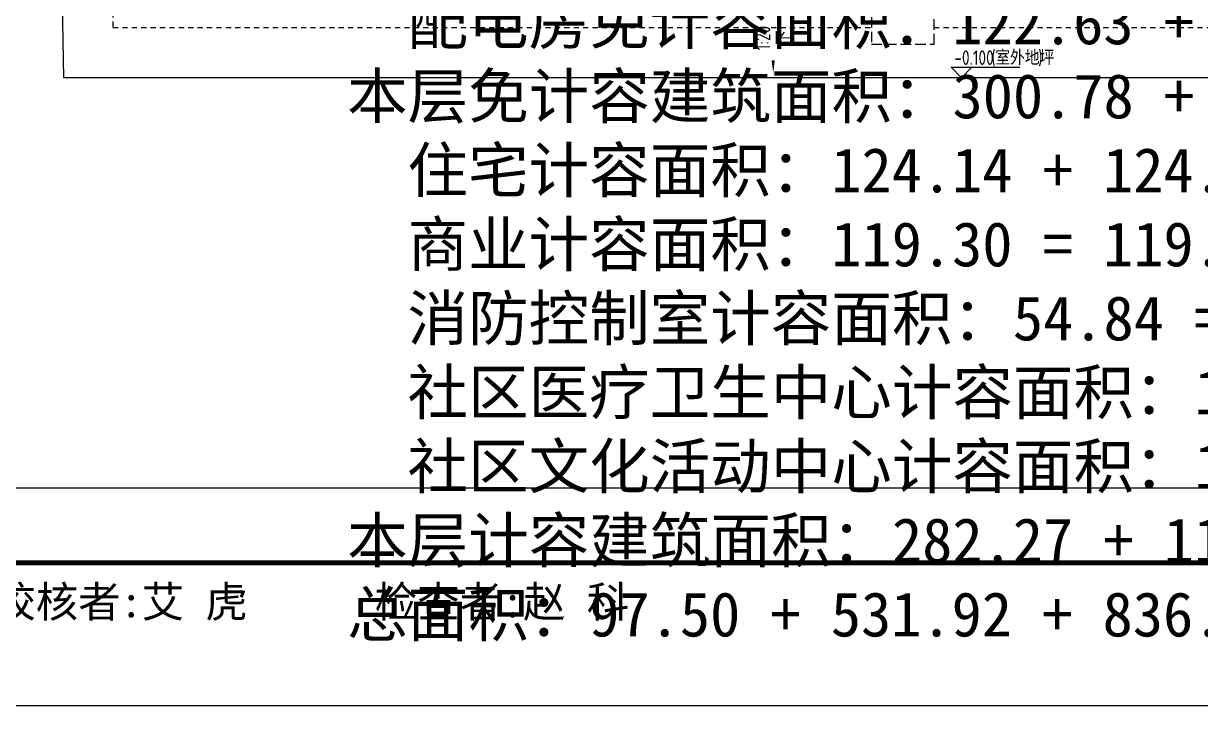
# Model space of a CAD drawing. Extents: x 512858 to 514372, y -232486 to -231710.
# Drawn here: x 513174.14 to 513202.3, y -231795.02 to -231778.71 of the extents above; entities that cross this region are included whole.
import ezdxf

# ---------------------------------------------------------------- set-up
doc = ezdxf.new("R2010")
doc.units = 0
doc.header["$LTSCALE"] = 1000
doc.linetypes.add('CACHE2', pattern=[0.1875, 0.125, -0.0625])
doc.linetypes.add('DASH', pattern=[0.35, 0.25, -0.1])
doc.layers.get('0').update_dxf_attribs({"color": 252})
for name, color, linetype in [('$计算结果', 7, 'Continuous'), ('A-ANNO-100-DIM-E', 253, 'Continuous'), ('A-ANNO-100-SYMB', 253, 'Continuous'), ('A-STAIR', 252, 'Continuous'), ('A-散水-建筑', 253, 'CACHE2'), ('看线', 253, 'Continuous')]:
    doc.layers.add(name, color=color, linetype=linetype)
doc.layers.add('图廓', color=252, linetype='Continuous', lineweight=9)
doc.layers.add('打印图框', color=252, linetype='Continuous', plot=False)
doc.styles.add('dw', font='simhei.ttf')
doc.styles.add('TYDG_02', font='TSSDENG.shx', dxfattribs={"width": 0.8, "bigfont": 'hztxt.shx'})
doc.styles.add('宋体', font='simsun.ttc', dxfattribs={"width": 0.7, "height": 10})

# ---------------------------------------------------------------- blocks, each defined once
blk = doc.blocks.new('1新77A$C3B0876DE')
at = {"layer": '看线', "linetype": 'DASH', "elevation": 0}
blk.add_lwpolyline([(-46350, -300), (-46350, -1300), (-44850, -1300), (-44850, -300)], dxfattribs=at)
blk = doc.blocks.new('1新174ss')
at = {"layer": 'A-散水-建筑'}
for points in [[(-164205, -1004728), (-164106, -1010271), (-145957, -1010271)], [(-144457, -1010271), (-126907, -1010271)]]:
    blk.add_lwpolyline(points, dxfattribs=at)

msp = doc.modelspace()

# ---------------------------------------------------------------- linework, layer by layer
at = {"layer": 'A-ANNO-100-DIM-E', "color": 252}
for p, q in [((513196.585, -231780.011), (513196.335, -231779.761)), ((513196.335, -231779.761), (513197.985, -231779.761)), ((513196.585, -231780.011), (513196.835, -231779.761))]:
    msp.add_line(p, q, dxfattribs=at)
at = {"layer": 'A-ANNO-100-SYMB', "color": 252}
msp.add_lwpolyline([(513192.079, -231778.302, 0, 0, 0), (513192.079, -231779.891, 0, 0.08, 0), (513192.079, -231779.591, 0, 0, 0)], format="xyseb", dxfattribs=at)
at = {"layer": 'A-STAIR', "color": 252}
msp.add_lwpolyline([(513239.379, -231778.011), (513239.379, -231780.011), (513175.101, -231780.011), (513174.545, -231748.943), (513176.544, -231748.907)], dxfattribs=at)
at = {"layer": '图廓', "color": 0, "const_width": 0.119}
msp.add_lwpolyline([(513172.002, -231715.096), (513276.802, -231715.096), (513276.802, -231791.613), (513172.002, -231791.613)], close=True, dxfattribs=at)
at = {"layer": '图廓', "color": 0}
msp.add_lwpolyline([(513173.788, -231716.883), (513275.016, -231716.883), (513275.016, -231789.827), (513173.788, -231789.827)], close=True, dxfattribs=at)
at = {"layer": '打印图框', "color": 6, "ltscale": 0.5}
msp.add_lwpolyline([(513167.72, -231795.025), (513281.028, -231795.025), (513281.028, -231710.051), (513167.72, -231710.051)], close=True, dxfattribs=at)

# ---------------------------------------------------------------- block references
at = {"color": 252, "xscale": 0.001, "yscale": 0.001, "zscale": 0.001}
for name, p in [('1新77A$C3B0876DE', (513240.779, -231777.911)), ('1新174ss', (513340.386, -230768.54))]:
    msp.add_blockref(name, p, dxfattribs=at)

# ---------------------------------------------------------------- texts
at = {"layer": '$计算结果', "insert": (513181.883, -231782.279), "char_height": 1.06217, "width": 84.98136, "attachment_point": 4, "style": 'dw'}
msp.add_mtext('  地下室不计容面积：97.50 = 97.50\\P本层不计容建筑面积：97.50 = 97.50\\P  养老服务用房免计容面积：300.78 = 300.78\\P  物业附属用房免计容面积：58.82 + 33.05 = 91.87\\P  配电房免计容面积：122.63 + 16.64 = 139.27\\P本层免计容建筑面积：300.78 + 91.87 + 139.27 = 531.92\\P  住宅计容面积：124.14 + 124.14 + 5.65 + 5.61 + 5.42 + 5.30 + 4.73 + 4.10 + 3.18 = 282.27\\P  商业计容面积：119.30 = 119.30\\P  消防控制室计容面积：54.84 = 54.84\\P  社区医疗卫生中心计容面积：155.95 + 47.39 = 203.34\\P  社区文化活动中心计容面积：133.68 + 23.46 + 19.86 = 177.00\\P本层计容建筑面积：282.27 + 119.30 + 54.84 + 203.34 + 177.00 = 836.75\\P总面积：97.50 + 531.92 + 836.75 = 1466.17', dxfattribs=at)
at = {"layer": 'A-ANNO-100-DIM-E', "color": 252, "style": 'TYDG_02', "width": 0.8}
for s, p in [('(', (513197.302, -231779.705)), (')', (513198.422, -231779.705)), ('-0.100', (513196.414, -231779.705))]:
    msp.add_text(s, height=0.35, dxfattribs=at).set_placement(p)
at = {"layer": 'A-ANNO-100-DIM-E', "color": 252, "style": 'TYDG_02'}
msp.add_text('室外地坪', height=0.3526, dxfattribs=at).set_placement((513197.396, -231779.705))
at = {"layer": 'A-ANNO-100-SYMB', "color": 252, "style": 'TYDG_02', "width": 0.8}
msp.add_text('1:20', height=0.35, rotation=89.9986, dxfattribs=at).set_placement((513192.009, -231779.353))
at = {"layer": 'A-ANNO-100-SYMB', "color": 252, "style": 'TYDG_02'}
msp.add_text('下', height=0.353, rotation=89.9986, dxfattribs=at).set_placement((513192.499, -231779.225))
at = {"layer": '图廓', "color": 0, "style": '宋体'}
msp.add_text(' 校核者:艾 虎      检查者:赵 科', height=0.74432, dxfattribs=at).set_placement((513172.911, -231792.917))

doc.saveas('drawing.dxf')
